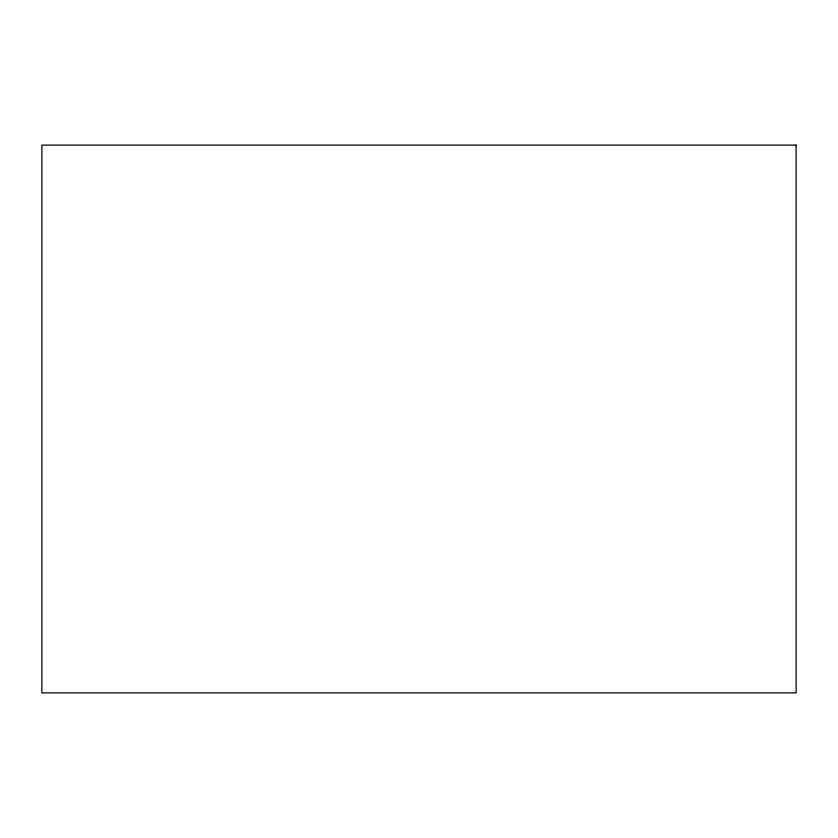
<?xml version="1.0" encoding="UTF-8"?>
<svg xmlns="http://www.w3.org/2000/svg" width="838" height="838" viewBox="0 0 838 838"><rect width="100%" height="100%" fill="white"/><g stroke="black" fill="none" stroke-linecap="round" stroke-linejoin="round"><path stroke-width="1.26" d="M796.1 145.11L41.9 145.11L41.9 692.89L796.1 692.89L796.1 145.11"/></g></svg>
